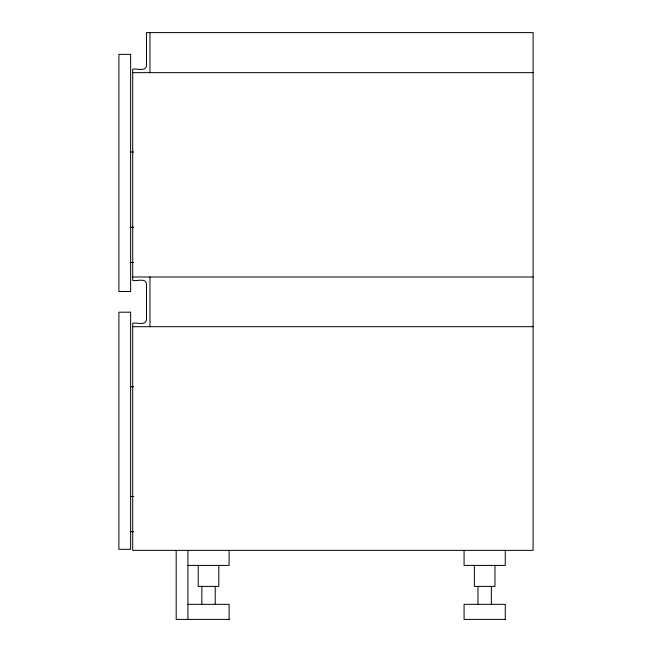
<?xml version="1.0" encoding="UTF-8"?>
<svg xmlns="http://www.w3.org/2000/svg" width="652" height="652" viewBox="0 0 652 652"><rect width="100%" height="100%" fill="white"/><g stroke="black" fill="none" stroke-linecap="round" stroke-linejoin="round"><path stroke-width="0.98" d="M132.698 72.641L533.108 72.641M130.628 152.03L133.684 152.03M130.628 227.279L133.676 227.279M130.628 262.487L133.676 262.487M132.698 276.986L533.108 276.986M132.698 326.693L533.108 326.693M130.628 386.75L133.684 386.75M130.628 496.514L133.676 496.514M130.628 531.722L133.676 531.722M187.931 565.423L229.113 565.423L229.113 550.361M187.931 604.339L229.113 604.339L229.113 619.4M229.349 619.4L176.195 619.4L176.195 550.361M505.496 619.4L464.069 619.4L464.069 604.339L505.259 604.339L505.259 619.4M505.259 550.361L505.259 565.423L464.069 565.423L464.069 550.361M494.958 565.423L494.958 586.401L474.371 586.401L474.371 565.423M491.355 586.401L491.355 604.339M477.973 586.401L477.973 604.339M218.819 565.423L218.819 586.401L198.224 586.401L198.224 565.423M215.217 586.401L215.217 604.339M201.827 586.401L201.827 604.339M187.931 550.361L187.931 619.4M149.96 32.6L149.96 72.641M149.96 276.986L149.96 326.693M146.504 65.738C145.592 72.062 136.586 68.134 132.698 69.185L132.698 280.433C136.586 281.493 145.592 277.565 146.504 283.889L146.504 319.79C145.592 326.106 136.586 322.178 132.698 323.237L132.698 550.361L533.108 550.361L533.108 32.6L146.504 32.6L146.504 65.738M130.628 54.344L118.892 54.344L118.892 291.485L130.628 291.485L130.628 54.344M130.628 312.194L118.892 312.194L118.892 549.326L130.628 549.326L130.628 312.194"/></g></svg>
